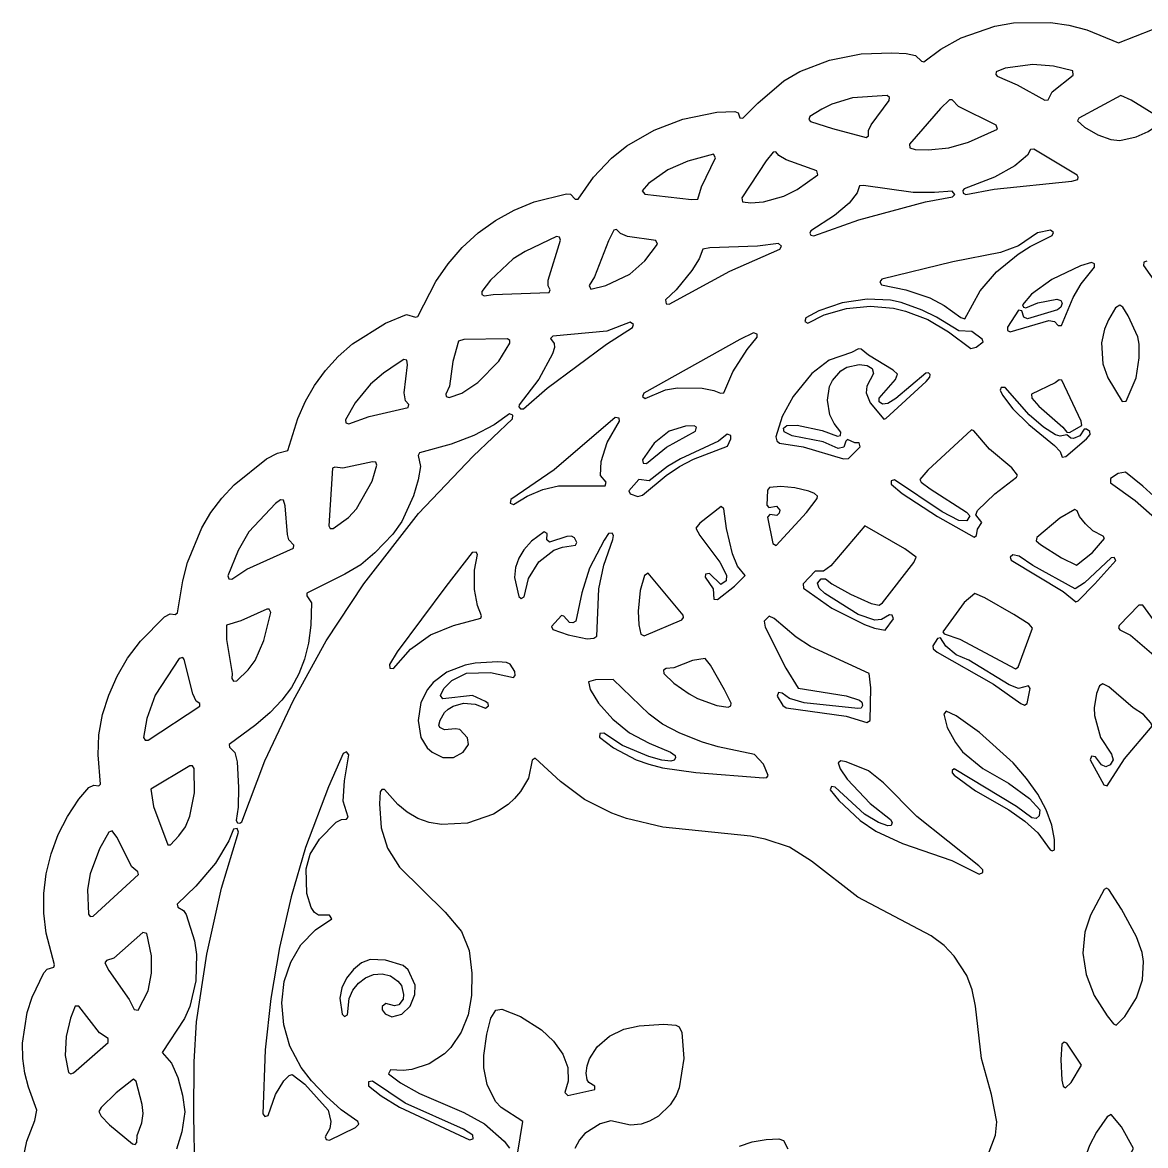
# Model space of a CAD drawing. Header units: metres. Extents: x 4 to 295, y 5 to 295.
# Drawn here: x 4.5 to 153.3, y 145.8 to 294.5 of the extents above; entities that cross this region are included whole.
import ezdxf

# ---------------------------------------------------------------- set-up
doc = ezdxf.new("R2010")
doc.units = ezdxf.units.M

msp = doc.modelspace()

# ---------------------------------------------------------------- linework, layer by layer
at = {"layer": 'CUT'}
for points in [[(4.5993, 144.0099), (5.097, 146.3517), (6.164, 149.0899), (6.4111, 150.4847), (5.2879, 153.5144), (4.8089, 155.387), (4.5397, 157.3128), (4.507, 159.3312), (5.124, 163.3904), (5.7883, 165.4451), (7.3481, 168.6806), (7.7677, 169.1606), (7.7677, 169.1606), (8.6436, 169.4259), (8.7558, 169.7402), (7.6509, 173.9017), (7.3193, 176.5551), (7.3224, 179.1881), (7.6417, 181.7718), (8.3019, 184.4164), (9.2231, 186.9623), (10.4662, 189.3836), (11.9785, 191.6519), (13.3142, 193.1907), (13.9563, 193.5049), (14.6015, 193.4349), (14.8294, 193.6311), (14.528, 197.5491), (14.6431, 200.182), (15.1253, 202.8667), (15.9263, 205.4381), (17.0492, 207.9449), (18.4153, 210.3282), (20.1285, 212.608), (23.3272, 215.8041), (24.0643, 216.2018), (24.7508, 216.1051), (25.0582, 216.3185), (25.7476, 220.5954), (26.3666, 223.0217), (28.2431, 227.5777), (29.4631, 229.6109), (30.9102, 231.5343), (32.5634, 233.3082), (36.8349, 236.7228), (38.28, 237.5024), (39.6588, 237.8179), (40.9876, 242.0731), (41.9826, 244.3638), (43.2022, 246.4545), (44.6483, 248.4355), (46.3329, 250.2716), (48.2304, 251.957), (52.5867, 254.6922), (55.3645, 255.851), (56.5488, 255.4958), (56.8738, 255.5837), (59.251, 260.2414), (60.8761, 262.5818), (62.7647, 264.7397), (64.8673, 266.6617), (67.1727, 268.3136), (69.6141, 269.6797), (72.2859, 270.7906), (76.5455, 271.85), (77.0731, 271.8045), (77.6959, 271.1223), (78.122, 271.1031), (80.1581, 274.0438), (82.5167, 276.552), (84.5607, 278.1787), (88.1578, 280.2705), (91.9721, 281.7178), (96.4635, 282.6281), (98.8702, 282.7421), (99.3122, 282.5421), (99.4978, 281.8959), (99.9018, 281.846), (101.9031, 283.8401), (105.3596, 286.7909), (107.4683, 288.0358), (111.3995, 289.541), (115.5964, 290.3629), (119.6572, 290.5126), (121.5278, 290.425), (122.7728, 290.1557), (123.5804, 289.3953), (123.8996, 289.3212), (126.1385, 290.9847), (128.8359, 292.493), (133.289, 294.0458), (135.7599, 294.4681), (140.6512, 294.5267), (143.0771, 294.1741), (145.4578, 293.5705), (149.6814, 291.8284), (154.1763, 293.6056)], [(153.4242, 262.9167), (153.0042, 262.7938), (152.9628, 262.3582), (155.507, 258.749)], [(130.9682, 140.7647), (133.3855, 147.1683), (133.5608, 148.9138), (132.8667, 152.5686), (131.5394, 157.2994), (130.7505, 164.2277), (130.2895, 166.4234), (129.5613, 168.317), (127.911, 170.8875), (126.5854, 172.2945), (124.8485, 173.5466), (115.1642, 178.6843), (108.9958, 183.442), (106.0866, 185.298), (102.8874, 186.3826), (100.9369, 186.7627), (89.3215, 187.9666), (84.5019, 189.0921), (82.5514, 189.8028), (78.9474, 191.6376), (75.7835, 193.9812), (72.4314, 197.0802), (72.0334, 196.8262), (71.5484, 194.4541), (70.4634, 192.665), (69.6861, 191.7628), (68.8189, 190.9586), (66.8916, 189.6566), (63.439, 188.4661), (60.0083, 188.2875), (58.3931, 188.5865), (56.8916, 189.1154), (55.4554, 189.9361), (54.2445, 190.9681), (52.4757, 192.9234), (52.1126, 192.9589), (51.873, 192.6411), (51.7731, 191.06), (52.0301, 187.8822), (52.8677, 185.1576), (54.439, 182.6616), (60.5102, 176.7099), (62.6542, 174.1256), (63.6902, 171.6406), (64.0187, 168.6313), (63.9895, 165.6446), (63.5478, 163.093), (62.6062, 160.8105), (61.2318, 158.7632), (60.4079, 157.9389), (58.3942, 156.6257), (56.0877, 155.8544), (54.9482, 155.708), (53.2507, 155.7977), (52.9886, 155.3041), (54.5587, 154.0957), (57.0956, 152.6833), (62.963, 150.1595), (65.707, 148.684), (68.2926, 146.3698), (69.0091, 145.4305)], [(27.3296, 142.5433), (27.1826, 149.7608), (27.2411, 156.8852), (27.5635, 162.1673), (28.9124, 171.1473), (30.8775, 179.8926), (33.1283, 187.3136), (33.1283, 187.3136), (32.9376, 187.7715), (32.4516, 187.6718), (31.8215, 186.1624), (30.0716, 183.1736), (27.4627, 180.1252), (25.0081, 177.7588), (25.0825, 177.3633), (25.8271, 176.9102), (26.1733, 176.3741), (27.2718, 172.8821), (27.5443, 171.0892), (27.4857, 167.6049), (26.6595, 164.2181), (25.9487, 162.6111), (23.0239, 158.1223), (24.25, 156.7184), (25.0962, 154.7979), (25.7249, 152.4654), (25.9905, 150.2721), (25.6078, 147.593), (24.8886, 145.3137)], [(70.0916, 144.637), (70.7591, 148.9533), (67.9149, 150.8476), (67.17, 151.6257), (66.0727, 153.8818), (65.5932, 156.0902), (65.5924, 157.7322), (66.0062, 160.5353), (66.5491, 162.66), (67.2008, 163.7043), (68.0031, 163.8527), (70.483, 162.8634), (73.268, 161.1045), (74.8443, 159.6203), (76.0837, 157.8793), (76.7525, 156.1298), (76.7599, 154.304), (76.3526, 152.8149), (76.716, 152.406), (80.3082, 153.2009), (80.2971, 153.6402), (79.5153, 154.124), (79.3153, 154.4977), (79.1851, 155.398), (79.3128, 156.3373), (79.5949, 157.2562), (80.6277, 158.879), (82.258, 160.2948), (84.1397, 161.2064), (86.1829, 161.6324), (89.4606, 161.8699), (91.0615, 161.7421), (91.4814, 161.4987), (91.8488, 160.7812), (92.1128, 157.3275), (91.4962, 153.4202), (91.0963, 152.3976), (90.2959, 151.1704), (88.73, 149.6726), (87.5562, 148.9974), (86.4347, 148.6291), (85.04, 148.5041), (82.4166, 149.0832), (81.0101, 148.6825), (79.0005, 147.3754), (78.2664, 146.5339), (77.6465, 145.3841)], [(99.4614, 145.719), (101.1334, 146.2824), (103.0055, 146.6067), (104.6882, 146.6608), (105.3072, 146.444), (105.8839, 145.3763)]]:
    msp.add_lwpolyline(points, dxfattribs=at)
for points in [[(139.8977, 284.2268), (140.3653, 284.2698), (140.892, 285.3296), (143.6482, 287.5585), (143.6384, 288.1195), (141.0433, 288.721), (138.3091, 288.9485), (134.6407, 288.4636), (133.4699, 287.9805), (133.4261, 287.6551), (133.6124, 287.4279), (136.2412, 286.2694), (139.8977, 284.2268)], [(119.2829, 284.2131), (119.3398, 284.609), (119.0181, 284.8467), (114.4228, 284.5531), (111.6943, 283.7002), (110.387, 283.0639), (108.787, 282.0758), (108.6407, 281.6596), (108.8634, 281.4027), (111.7693, 280.4844), (116.252, 279.2742), (116.5372, 279.514), (116.572, 280.2079), (116.8956, 280.9565), (119.2829, 284.2131)], [(128.4816, 283.3815), (127.6366, 284.2743), (127.3014, 284.2687), (126.0872, 283.1423), (122.0057, 278.4303), (122.0286, 277.9058), (122.7223, 277.713), (124.4941, 277.6519), (127.179, 277.914), (129.7857, 278.6584), (133.6248, 280.4049), (133.477, 280.9359), (128.4816, 283.3815)], [(155.5143, 281.6748), (151.353, 284.2358), (149.9785, 284.8397), (144.4139, 281.8577), (144.2367, 281.5035), (145.1528, 280.6527), (146.9448, 279.6576), (148.6763, 279.0304), (149.8453, 278.9137), (151.992, 279.3628), (153.6038, 280.095), (155.422, 281.3181), (155.5143, 281.6748)], [(93.9727, 271.135), (94.4395, 272.7571), (96.2829, 276.6014), (96.0232, 277.0879), (92.6276, 276.151), (89.9777, 275.0118), (87.4328, 273.1967), (86.5865, 272.2324), (86.9224, 271.8035), (93.1254, 271.0618), (93.9727, 271.135)], [(104.6897, 276.8999), (104.2713, 277.388), (103.9422, 277.3336), (103.0242, 276.1949), (99.7972, 271.2938), (99.8912, 270.7832), (100.9756, 270.6495), (102.6693, 270.7918), (105.3534, 271.5399), (107.1007, 272.3848), (109.8697, 274.3465), (109.7002, 274.877), (105.6517, 276.3245), (104.6897, 276.8999)], [(138.4731, 277.7611), (138.0187, 277.7228), (137.5996, 276.9319), (135.9219, 275.5582), (133.2662, 274.0549), (129.2397, 272.4816), (129.0507, 272.2523), (129.0975, 271.9237), (129.4565, 271.7491), (133.1986, 272.4362), (143.4843, 273.4918), (144.2778, 273.723), (144.3458, 274.0468), (144.1736, 274.2877), (138.4731, 277.7611)], [(115.3629, 272.8846), (115.0736, 271.9582), (113.9813, 270.5995), (112.0617, 268.9768), (108.9379, 266.9477), (108.8021, 266.6403), (108.9261, 266.3663), (109.3216, 266.2839), (115.2944, 268.3883), (124.098, 270.7574), (127.703, 271.4257), (127.9827, 271.7622), (127.6258, 272.189), (125.2961, 271.9873), (122.4672, 272.0177), (115.8776, 272.9523), (115.3629, 272.8846)], [(83.6917, 266.591), (83.1704, 267.1285), (82.8258, 267.0105), (82.1123, 265.6203), (80.2664, 260.8475), (79.5827, 259.6901), (79.7846, 259.2113), (81.7703, 259.6868), (84.9322, 261.2118), (86.9287, 262.9786), (88.6313, 265.1584), (88.39, 265.6669), (84.6187, 266.1927), (83.6917, 266.591)], [(118.3217, 260.5098), (118.0514, 260.1716), (118.26, 259.7922), (121.4961, 259.1269), (124.6722, 258.0389), (126.5968, 257.0636), (128.7961, 255.4536), (129.3285, 255.294), (131.3387, 258.9827), (133.4916, 261.4929), (136.3612, 263.8548), (137.9555, 264.8572), (140.8766, 266.291), (141.0647, 266.7152), (140.6758, 267.02), (138.9209, 266.6685), (136.4289, 264.9287), (134.0334, 264.0562), (127.7143, 262.8207), (118.3217, 260.5098)], [(75.7545, 265.6881), (75.6411, 266.1032), (75.2497, 266.1761), (71.0675, 264.18), (69.4874, 263.221), (66.5076, 260.4185), (65.34, 258.902), (65.3523, 258.4981), (65.6774, 258.3202), (66.8523, 258.5206), (74.2458, 258.7743), (74.3992, 259.1147), (74.1227, 259.6675), (74.1519, 260.3839), (75.7545, 265.6881)], [(94.6394, 264.516), (94.1513, 263.2155), (93.1813, 261.6652), (91.0681, 259.1118), (89.6671, 257.7952), (89.7771, 257.2546), (90.1778, 257.2368), (98.2123, 261.5815), (104.7975, 264.5185), (105.0284, 264.8886), (104.6203, 265.2643), (101.8754, 264.8976), (95.5473, 264.6936), (94.6394, 264.516)], [(134.9672, 254.1601), (134.9544, 253.7324), (135.3416, 253.5503), (140.4291, 255.0342), (141.2028, 254.9301), (141.6751, 254.3917), (142.1069, 254.4008), (143.6618, 258.1154), (144.7369, 259.9049), (146.5057, 262.1406), (146.503, 262.5705), (146.1066, 262.7368), (144.6373, 262.2782), (140.8573, 260.5071), (138.1483, 258.5219), (136.9701, 257.1509), (137.0967, 256.8107), (137.4117, 256.7151), (138.9714, 257.3739), (141.5184, 257.9009), (142.0328, 257.693), (142.212, 257.3347), (142.0535, 256.839), (141.5783, 256.4486), (137.6271, 255.288), (137.1495, 255.5157), (136.8558, 256.3462), (136.4326, 256.4401), (134.9672, 254.1601)], [(108.2542, 255.4132), (108.1092, 254.942), (108.5038, 254.7001), (110.6706, 255.7969), (113.6326, 256.6414), (116.7689, 256.9379), (119.8718, 256.6743), (121.4521, 256.3096), (124.4169, 255.179), (127.1394, 253.5395), (130.1056, 251.342), (130.8087, 251.5285), (131.7434, 252.2312), (131.627, 252.5772), (130.2574, 253.6062), (128.5192, 253.6693), (125.5712, 255.5088), (123.6748, 256.4144), (120.8737, 257.4561), (119.477, 257.7532), (116.3678, 257.8667), (113.0651, 257.3772), (109.9681, 256.3387), (108.2542, 255.4132)], [(148.239, 247.4779), (150.1683, 244.3501), (150.6984, 244.3839), (152.0284, 247.4839), (152.396, 250.0997), (152.3999, 251.9318), (152.2167, 252.895), (150.956, 255.694), (150.2428, 256.8297), (149.8424, 257.0958), (149.2858, 256.74), (148.3244, 255.1614), (147.8204, 253.9171), (147.4256, 252.1144), (147.6063, 249.3073), (148.239, 247.4779)], [(74.4236, 252.6707), (74.9224, 251.9908), (74.9745, 251.4782), (74.7159, 250.6218), (72.8854, 247.2895), (70.3013, 243.8979), (70.2515, 243.6009), (70.462, 243.3386), (70.8645, 243.3774), (74.0005, 246.09), (81.8712, 251.9418), (85.2974, 254.138), (85.441, 254.5087), (84.9978, 254.8301), (81.9106, 253.6489), (74.7413, 252.9728), (74.4236, 252.6707)], [(86.7817, 245.4434), (86.6081, 245.0105), (86.9736, 244.7208), (89.6522, 245.8763), (91.2566, 246.128), (94.5469, 246.0958), (96.0833, 245.8003), (96.9561, 245.4322), (97.3928, 245.48), (98.5808, 248.2545), (100.4895, 251.2204), (101.8106, 252.862), (101.828, 253.2285), (101.3453, 253.4291), (99.5374, 252.5321), (86.7817, 245.4434)], [(69.0505, 252.0598), (69.0649, 252.4238), (68.7347, 252.6449), (62.9629, 252.5341), (62.2411, 252.3216), (61.5259, 249.6048), (61.0525, 246.3641), (60.5584, 245.2999), (60.6336, 244.9808), (61.0376, 244.8438), (62.6938, 245.4509), (64.8335, 246.8554), (67.5796, 249.6578), (69.0505, 252.0598)], [(47.2903, 241.9075), (47.3312, 241.5116), (47.7356, 241.3648), (50.4133, 242.3384), (55.5886, 243.5281), (55.6875, 243.9211), (55.2352, 244.4045), (55.0741, 245.4835), (55.5142, 249.1693), (55.417, 249.8174), (55.0246, 249.9034), (54.272, 249.4239), (52.3201, 248.0826), (50.6145, 246.6061), (48.5544, 244.1741), (47.2903, 241.9075)], [(105.1411, 242.3621), (104.305, 239.6425), (104.4138, 239.1079), (104.7664, 238.8135), (107.8923, 238.3289), (113.2399, 236.7368), (113.8901, 236.7792), (115.4488, 238.3216), (115.3421, 238.8711), (114.7298, 238.8604), (113.7811, 239.2747), (113.5488, 239.0888), (113.2735, 238.2793), (112.5415, 238.1257), (110.5517, 238.9815), (106.4424, 239.7768), (105.4002, 240.3013), (105.2965, 240.8072), (105.7625, 241.1458), (107.1144, 241.1741), (110.4376, 240.4684), (112.4749, 239.7161), (112.8326, 239.8247), (112.9099, 240.2581), (112.0216, 241.4246), (111.4586, 242.58), (111.1203, 244.5157), (111.4144, 246.3081), (111.8078, 247.1126), (112.9045, 248.4068), (113.6686, 248.8728), (115.302, 249.2327), (116.3876, 249.1013), (117.0637, 248.7074), (117.2164, 248.0416), (116.3336, 246.3768), (116.2373, 245.4578), (116.7922, 244.1536), (118.5944, 241.9703), (118.8766, 242.0608), (124.1835, 246.9707), (124.6821, 247.5516), (124.7273, 247.8892), (124.5021, 248.1307), (124.1399, 248.0935), (120.1731, 244.7165), (119.1213, 244.0753), (118.4139, 243.9602), (117.9686, 244.2682), (117.9649, 244.7767), (120.1376, 247.2531), (120.3934, 247.9698), (119.8302, 248.4936), (116.5637, 250.4669), (115.6071, 251.2797), (115.2504, 251.3191), (114.298, 250.8174), (111.3649, 249.8161), (109.0398, 248.0202), (106.5765, 245.0026), (105.1411, 242.3621)], [(143.174, 240.2172), (144.8079, 241.1621), (144.7227, 241.7109), (142.1697, 247.171), (141.8012, 247.2054), (141.2956, 246.8095), (138.1401, 245.3195), (138.2093, 244.768), (139.1055, 243.6917), (142.2851, 240.9212), (142.8134, 240.2655), (143.174, 240.2172)], [(141.925, 237.7077), (142.224, 236.9536), (142.6936, 237.0605), (145.4366, 239.3674), (145.9136, 239.9723), (145.8516, 240.3625), (145.418, 240.6772), (145.1238, 240.6714), (144.5357, 239.7783), (143.6947, 239.4403), (143.3512, 239.4729), (142.8353, 239.9182), (141.944, 239.7319), (141.3401, 239.9059), (139.7457, 240.9098), (137.8353, 242.5513), (134.6491, 246.193), (134.1247, 246.1873), (134.0053, 245.8309), (134.305, 245.1464), (135.6947, 243.3513), (137.7847, 241.263), (141.2011, 238.4896), (141.925, 237.7077)], [(69.4027, 242.0358), (69.4667, 242.5286), (68.9948, 242.6842), (66.9801, 241.2189), (64.2949, 239.8042), (61.3015, 238.689), (57.0746, 237.5195), (56.9286, 237.1854), (57.2181, 235.7118), (56.9182, 233.957), (56.2759, 231.8551), (54.7413, 228.4268), (53.5648, 226.7642), (51.1869, 224.2689), (49.3252, 222.7094), (47.1817, 221.447), (42.1839, 218.9581), (42.1586, 218.5856), (42.8076, 217.6857), (42.6898, 214.7286), (42.3884, 212.34), (41.8525, 210.2079), (41.1062, 208.248), (40.1214, 206.4361), (38.8774, 204.7581), (37.3061, 203.1227), (35.4187, 201.5044), (31.8675, 198.9023), (31.9265, 198.5461), (32.6229, 197.8398), (32.964, 196.5918), (33.1397, 193.2108), (33.0798, 190.611), (32.8193, 188.858), (32.9798, 188.5327), (33.3026, 188.4695), (33.5589, 188.6756), (36.6101, 196.737), (40.3956, 204.7754), (44.7405, 212.6116), (49.7134, 220.1879), (56.9469, 229.5094), (64.2144, 237.0993), (69.4027, 242.0358)], [(69.1679, 231.3636), (69.0888, 230.8703), (69.523, 230.6922), (71.3588, 231.8074), (73.4447, 232.6898), (75.4887, 233.1459), (81.6925, 233.1758), (81.7977, 233.6562), (81.0647, 234.5066), (81.1536, 236.3885), (81.9299, 238.89), (83.5774, 241.7291), (83.5508, 242.1335), (83.0016, 242.2245), (74.9222, 235.2627), (69.1679, 231.3636)], [(86.6108, 236.5828), (86.7076, 236.1558), (87.1742, 236.106), (89.8051, 238.2765), (93.6631, 240.4021), (93.7761, 240.9074), (93.4726, 241.1065), (92.3078, 241.0533), (90.1518, 240.4076), (88.1527, 238.8213), (86.6108, 236.5828)], [(86.151, 233.9875), (84.8315, 232.5149), (85.0008, 232.1179), (86.0125, 231.7461), (86.6211, 231.9243), (89.7783, 234.5369), (91.5413, 235.7319), (93.3783, 236.6791), (97.8676, 238.4198), (98.3291, 239.4023), (98.3378, 239.8278), (97.8372, 239.9988), (96.6954, 239.0556), (91.6603, 236.7433), (89.9267, 235.7128), (87.5083, 233.8325), (86.151, 233.9875)], [(119.9894, 233.9658), (119.5808, 233.8314), (119.5531, 233.3868), (121.0117, 232.1362), (125.6794, 229.1029), (130.5419, 226.3456), (130.8745, 226.5707), (130.9913, 227.4376), (131.5649, 228.3034), (130.7617, 229.3186), (130.9799, 229.9095), (133.2851, 232.106), (136.1663, 234.2879), (136.2991, 234.5859), (135.5446, 235.5549), (132.564, 238.0082), (130.5176, 240.4657), (130.2042, 240.5968), (124.4033, 235.2291), (123.3751, 233.9828), (123.5481, 233.6434), (124.7434, 232.7642), (129.534, 229.676), (129.9644, 229.1807), (129.6024, 228.5424), (128.523, 228.5892), (126.321, 229.7052), (119.9894, 233.9658)], [(45.0833, 227.8745), (45.252, 227.517), (45.6793, 227.509), (47.7082, 228.9472), (48.7692, 230.1231), (50.8024, 233.7896), (51.4483, 235.9109), (51.293, 236.2822), (50.8886, 236.3346), (46.9413, 235.4866), (45.8743, 235.6359), (45.5801, 235.4832), (45.0833, 227.8745)], [(148.5887, 234.1315), (148.5951, 233.5738), (151.8624, 231.197), (156.3386, 227.3075), (158.0503, 225.3585), (160.8603, 221.5721), (161.1842, 221.5186), (161.6834, 221.7733), (164.394, 223.5544), (164.3233, 224.0523), (163.1157, 224.5891), (161.991, 223.5249), (161.5923, 223.3837), (160.8849, 223.517), (160.3979, 224.3012), (160.6765, 225.2014), (161.2252, 225.8828), (161.1055, 226.3291), (158.6292, 228.2412), (157.7363, 228.7146), (152.9031, 233.1377), (150.607, 234.9833), (149.6102, 234.7785), (148.5887, 234.1315)], [(103.3395, 230.292), (104.384, 230.4462), (104.7981, 229.9443), (104.7437, 229.5564), (104.428, 229.2406), (103.4978, 229.3454), (103.193, 228.9929), (103.8981, 225.5204), (104.3154, 225.2492), (108.3475, 229.6383), (109.7709, 231.4704), (109.8212, 231.7729), (109.4186, 232.1474), (108.6665, 232.4423), (106.8201, 232.9061), (104.9265, 233.0805), (103.4527, 232.9246), (103.1705, 232.6034), (103.1025, 230.6134), (103.3395, 230.292)], [(31.7032, 221.236), (31.8436, 220.8637), (32.2377, 220.8084), (34.2435, 222.1124), (40.4011, 224.9007), (40.4492, 225.303), (39.7781, 226.011), (39.6125, 226.6989), (39.2842, 230.508), (39.0614, 231.2658), (38.6629, 231.3039), (38.0333, 230.8027), (34.4684, 227.0618), (33.0577, 224.6102), (31.7032, 221.236)], [(95.995, 219.5123), (96.0743, 218.1332), (96.5614, 218.1012), (98.8044, 219.8616), (100.2366, 221.2796), (99.2012, 222.5089), (98.5641, 224.1616), (97.7345, 227.5031), (97.3808, 230.1251), (97.0366, 230.4383), (94.2276, 228.1959), (93.704, 227.5347), (94.2029, 226.5645), (96.8589, 223.0588), (97.7328, 221.3298), (97.711, 220.5889), (96.9827, 220.1025), (95.4939, 221.5715), (94.9502, 221.4576), (94.9394, 221.0534), (95.995, 219.5123)], [(138.8689, 226.3067), (138.785, 225.8561), (139.3185, 225.4005), (142.125, 223.6069), (144.1191, 222.6388), (146.2403, 224.3213), (147.8113, 226.2045), (147.6567, 226.509), (146.2885, 227.2221), (145.2931, 228.1215), (144.5179, 229.0809), (144.1948, 229.8564), (143.877, 230.0243), (141.9099, 228.8647), (138.8689, 226.3067)], [(107.9056, 220.1783), (107.9606, 219.6249), (111.6809, 216.9712), (116.0502, 214.7887), (117.3324, 214.2962), (118.7809, 214.0424), (119.8562, 215.5647), (119.7109, 216.0427), (119.3407, 216.0739), (118.2651, 215.4513), (117.418, 215.3862), (115.1817, 216.1013), (110.7566, 218.9188), (110.0302, 219.6258), (109.8203, 220.2864), (110.2836, 220.8441), (110.8697, 220.862), (111.7023, 220.1803), (114.1769, 218.8007), (116.9189, 217.5874), (117.9723, 217.3734), (118.4212, 217.6864), (122.5737, 223.0015), (122.8853, 223.7053), (121.3631, 224.816), (116.0765, 227.8458), (111.5533, 222.5558), (110.6117, 221.8452), (109.493, 221.8622), (107.9056, 220.1783)], [(70.2434, 218.5226), (70.5765, 218.253), (70.956, 218.452), (71.5251, 220.8911), (72.9123, 223.0912), (74.9049, 224.6299), (76.0329, 225.0565), (77.7746, 225.2912), (77.9332, 225.6647), (77.6409, 226.2717), (77.2122, 226.4803), (76.6107, 226.4423), (74.3183, 225.702), (73.948, 226.0298), (73.9991, 226.836), (73.621, 227.0546), (71.9123, 225.832), (70.9025, 224.695), (70.2421, 223.5631), (69.8179, 222.3453), (69.6805, 221.0295), (70.2434, 218.5226)], [(75.9067, 215.9982), (74.5928, 214.5191), (74.7513, 214.151), (76.7685, 213.4217), (79.3151, 212.9083), (80.1601, 212.9659), (80.5672, 213.2448), (80.8293, 219.5346), (81.5059, 222.6513), (82.7116, 226.0446), (82.7863, 226.5914), (82.621, 226.8767), (82.1353, 226.847), (81.5382, 225.9766), (79.6215, 222.2624), (78.5749, 219.0093), (77.7836, 215.2482), (77.4127, 215.0091), (76.9378, 215.0812), (76.2197, 215.9045), (75.9067, 215.9982)], [(53.101, 209.4864), (53.1729, 209.0286), (53.6643, 208.9824), (55.9173, 211.5439), (58.5707, 213.4457), (61.5929, 214.678), (65.221, 215.6247), (65.2932, 215.9503), (64.7784, 217.2963), (64.3604, 219.4252), (64.3618, 221.9744), (64.7536, 224.0531), (64.5909, 224.3837), (64.0696, 224.3226), (60.579, 219.8067), (54.1462, 211.1809), (53.101, 209.4864)], [(135.6554, 224.0026), (135.3349, 223.721), (135.464, 223.3144), (142.3513, 219.1699), (144.0325, 217.7927), (144.3397, 217.9118), (146.5424, 220.1696), (149.3211, 223.2872), (149.0976, 223.6528), (148.7028, 223.616), (145.1809, 220.3249), (143.9182, 219.5166), (138.3263, 222.6188), (136.5076, 223.8631), (135.6554, 224.0026)], [(86.1351, 214.7329), (86.4087, 213.5265), (86.8327, 213.309), (91.8306, 215.434), (92.0627, 215.7094), (91.9942, 216.0286), (87.3877, 221.5956), (86.8921, 221.2671), (86.3138, 219.2955), (86.0511, 216.5767), (86.1351, 214.7329)], [(129.2256, 217.7247), (126.4012, 213.8182), (126.5875, 213.5451), (128.6541, 212.8511), (136.0489, 208.9107), (136.4018, 209.1521), (138.2665, 214.3084), (137.8416, 214.8258), (135.8248, 216.1216), (131.9821, 218.3344), (130.646, 218.8914), (129.2256, 217.7247)], [(149.7634, 214.6837), (149.6686, 214.3611), (149.8274, 214.1055), (151.2782, 213.3834), (154.6547, 210.4868), (155.1935, 210.5905), (155.1247, 211.5575), (155.5615, 214.1121), (155.4525, 214.942), (155.1882, 215.2359), (154.3255, 215.3971), (152.8786, 217.3715), (152.3751, 217.3616), (149.7634, 214.6837)], [(32.2562, 207.6656), (32.4623, 207.2793), (32.8953, 207.3263), (34.3933, 208.7723), (35.3453, 210.0262), (36.4826, 212.689), (37.4028, 216.381), (37.2023, 216.807), (36.8641, 216.8185), (33.4304, 215.2773), (31.5158, 214.7108), (31.5287, 212.7935), (32.2855, 208.3165), (32.2562, 207.6656)], [(105.1202, 205.6992), (104.6319, 205.7847), (104.4542, 205.3218), (105.2242, 204.0592), (105.6678, 203.7633), (113.6183, 202.6486), (116.3323, 201.8092), (116.7724, 202.0814), (116.8896, 206.4108), (116.6463, 208.317), (108.8568, 211.8944), (106.9996, 213.1237), (104.0688, 215.5912), (103.3972, 215.9133), (102.755, 215.2349), (102.8656, 214.4411), (105.6219, 208.9908), (107.2304, 206.3838), (113.5921, 205.3654), (115.3641, 204.7584), (115.6712, 204.5064), (115.7844, 204.0889), (115.5801, 203.7353), (115.1463, 203.667), (108.06, 204.4291), (106.0756, 204.996), (105.1202, 205.6992)], [(125.0964, 211.9509), (125.1347, 211.5887), (125.666, 211.1533), (133.108, 206.8742), (136.7447, 204.3525), (137.24, 204.1173), (137.592, 204.3136), (137.9505, 206.3129), (137.7617, 206.6664), (136.4156, 206.3344), (135.1841, 206.8027), (129.8541, 210.0594), (128.1815, 210.7793), (126.8011, 211.9253), (126.0996, 213.0308), (125.6823, 212.9346), (125.0964, 211.9509)], [(20.5597, 199.8411), (20.7394, 199.4808), (21.1419, 199.4714), (27.9949, 203.9653), (27.9777, 204.3257), (27.5173, 204.6603), (27.0813, 205.6129), (25.9452, 210.1634), (25.7276, 210.4161), (25.2506, 210.2846), (22.0967, 205.4406), (20.9788, 202.3432), (20.5597, 199.8411)], [(58.756, 197.885), (60.1939, 197.1711), (61.5978, 197.1677), (62.8761, 197.8837), (63.5667, 198.8866), (63.4607, 199.784), (62.4183, 200.8776), (61.8457, 200.9972), (60.3873, 200.8563), (59.7869, 201.1395), (59.6734, 201.4492), (59.8169, 202.1347), (60.3909, 203.1262), (60.9099, 203.5898), (61.5457, 203.9888), (62.9082, 204.3783), (64.4462, 204.2558), (65.8237, 203.7185), (66.2419, 204.0281), (66.187, 204.3192), (65.8533, 204.5852), (64.1219, 205.3937), (60.1865, 204.9713), (59.8805, 205.3714), (60.3172, 206.3077), (61.3823, 207.3947), (63.3226, 208.3638), (66.475, 208.4501), (69.5275, 207.7566), (69.7686, 208.0457), (69.7278, 208.5659), (69.082, 209.5251), (68.6241, 209.7485), (67.4794, 209.8475), (64.4736, 209.676), (63.1234, 209.42), (60.7228, 208.4822), (58.923, 207.1001), (58.1662, 206.1655), (57.2501, 204.4773), (56.9001, 202.1034), (57.2681, 199.8236), (58.1126, 198.4823), (58.756, 197.885)], [(89.7817, 208.9764), (89.4034, 208.7583), (89.4645, 208.326), (90.7665, 207.0432), (92.7904, 205.6012), (93.9178, 204.9968), (96.4565, 204.0841), (97.955, 203.8598), (98.3131, 204.0444), (98.3492, 204.3775), (97.4855, 206.1599), (95.6326, 209.4029), (94.9401, 210.2957), (93.2636, 210.0067), (90.7968, 209.0382), (89.7817, 208.9764)], [(81.4983, 200.4016), (80.9816, 200.3755), (80.9239, 199.8904), (82.776, 198.4679), (85.7842, 196.8731), (87.4701, 196.281), (89.2973, 195.8182), (93.6889, 195.2086), (102.6422, 194.4776), (103.0726, 194.536), (103.2857, 194.8018), (102.6356, 196.3063), (101.4682, 197.5679), (96.6398, 198.573), (94.5952, 199.1942), (91.5591, 200.4022), (89.2949, 201.5945), (87.511, 202.9049), (82.7363, 207.4972), (80.4225, 207.4747), (79.4831, 207.1963), (79.6941, 206.2091), (80.8082, 204.3947), (82.6894, 202.2582), (84.9141, 200.4612), (87.4971, 199.0642), (90.3493, 197.8873), (90.952, 197.4487), (91.0187, 197.1297), (90.8174, 196.8165), (90.3893, 196.6952), (89.1764, 196.8205), (87.4493, 197.3184), (83.999, 198.7913), (81.4983, 200.4016)], [(146.6075, 197.2521), (146.1044, 197.3763), (145.922, 196.8913), (147.7072, 193.5806), (148.1903, 193.4507), (150.4425, 196.9946), (154.1218, 201.3456), (153.9548, 201.7944), (152.9702, 202.8911), (151.6242, 203.7735), (148.3973, 206.5372), (147.6044, 206.9311), (147.1454, 206.662), (146.7422, 205.6506), (146.4622, 203.776), (146.4934, 202.728), (147.2811, 199.8291), (148.7283, 197.6321), (148.9443, 196.8537), (148.5858, 196.2198), (148.0078, 195.9645), (147.4257, 196.2235), (146.6075, 197.2521)], [(136.1414, 190.6955), (127.8935, 195.6806), (127.6352, 195.4755), (127.6266, 195.1458), (127.8882, 194.8528), (130.733, 192.7844), (135.1626, 190.2607), (137.2861, 188.7578), (138.9748, 187.1891), (140.6034, 184.9475), (140.8773, 184.8333), (141.1781, 184.9728), (141.2084, 186.3329), (140.8388, 188.2308), (140.0908, 190.2309), (138.9666, 192.3314), (137.4903, 194.3845), (135.7117, 196.481), (131.2799, 200.478), (128.1671, 202.681), (126.843, 203.3142), (126.5196, 202.9036), (126.9997, 201.1553), (128.08, 199.1678), (129.0212, 197.9377), (131.7041, 195.7415), (135.0926, 193.7649), (137.8751, 191.7733), (139.2621, 190.2322), (139.1475, 189.4368), (138.7504, 189.1153), (138.2129, 189.1897), (136.1414, 190.6955)], [(36.3628, 149.9993), (36.6082, 149.6439), (37.0562, 149.7612), (37.9992, 152.5489), (39.1414, 154.3411), (39.8271, 155.0539), (40.2395, 155.1895), (41.9011, 153.9232), (44.9795, 150.4797), (45.3559, 148.9941), (45.2, 148.0629), (44.6084, 146.9541), (44.7486, 146.5725), (45.1522, 146.523), (48.6159, 148.179), (49.0642, 148.6046), (48.9305, 148.9757), (46.7167, 150.5374), (44.7376, 152.3385), (42.7853, 154.351), (41.4093, 156.1071), (39.9323, 158.9452), (39.1103, 161.7981), (38.8725, 164.6802), (39.1788, 167.5072), (40.0339, 170.0962), (41.3853, 172.3913), (43.3166, 174.3627), (45.4702, 175.836), (45.1776, 176.3045), (43.6967, 176.3013), (43.1784, 176.6621), (42.761, 177.3299), (42.1827, 179.1643), (42.0653, 182.4354), (42.6306, 184.3968), (43.8484, 186.3816), (46.0337, 188.5959), (46.7619, 188.9621), (47.4357, 189.0302), (47.6557, 189.2782), (46.9873, 191.404), (47.1636, 194.0789), (47.7439, 197.5535), (47.4452, 197.9423), (47.0024, 197.7319), (45.0199, 193.312), (42.0105, 185.278), (40.0795, 178.7272), (38.529, 172.0308), (37.3878, 165.2759), (36.656, 158.4621), (36.3628, 149.9993)], [(112.1576, 193.2655), (111.6648, 193.3324), (111.4948, 192.8973), (112.6079, 191.4972), (115.4594, 188.8471), (117.5411, 187.4399), (121.058, 185.797), (127.6129, 183.5618), (131.2002, 181.7514), (131.6858, 181.9295), (131.6898, 182.2919), (131.18, 182.8477), (122.9729, 189.3879), (118.5554, 193.8323), (116.561, 195.4161), (113.595, 196.618), (112.8824, 196.7323), (112.5558, 196.4544), (112.8123, 195.6685), (113.7538, 194.3043), (116.7919, 191.0924), (119.4526, 188.9874), (119.7105, 188.5741), (119.542, 188.194), (119.1145, 188.1498), (117.877, 188.5916), (116.0271, 189.6912), (112.1576, 193.2655)], [(21.8764, 190.6821), (23.7594, 185.6247), (24.1283, 185.6291), (25.2267, 186.8004), (26.0803, 188.0177), (26.6629, 189.4328), (27.2705, 192.4857), (27.2655, 195.7341), (27.014, 196.0859), (26.6823, 196.0598), (21.5255, 192.968), (21.8764, 190.6821)], [(13.2658, 176.454), (13.4952, 176.1281), (13.8912, 176.1739), (19.8636, 181.6674), (19.7755, 182.0262), (19.0042, 182.713), (17.0067, 186.6193), (16.385, 187.4556), (15.9622, 187.2877), (14.7267, 185.1064), (13.474, 181.7608), (13.1305, 179.6825), (13.2658, 176.454)], [(148.3887, 179.7052), (148.0657, 179.8633), (147.7506, 179.6897), (145.9441, 176.2819), (145.2209, 174.0706), (144.9398, 171.2483), (145.3767, 168.4305), (146.4578, 165.6717), (148.1524, 162.9795), (148.9873, 161.918), (149.3799, 161.7291), (150.5269, 162.8889), (152.045, 165.3456), (152.8684, 167.7371), (152.9843, 170.144), (152.8032, 171.3691), (152.0607, 173.4169), (150.0781, 177.0885), (148.3887, 179.7052)], [(16.6169, 170.6008), (15.62, 170.2863), (15.4353, 169.9751), (15.934, 168.9888), (18.6274, 165.1523), (19.3015, 163.8155), (19.8237, 163.7212), (21.1476, 166.3003), (21.6142, 168.6349), (21.5904, 170.9211), (20.9936, 173.89), (20.4519, 173.9966), (16.6169, 170.6008)], [(46.8483, 163.1702), (47.1753, 162.8894), (47.5612, 163.0813), (47.7604, 165.2429), (48.2436, 166.3599), (49.0087, 167.3129), (49.9584, 168.0203), (51.0068, 168.4433), (52.1544, 168.5492), (53.262, 168.2663), (54.2341, 167.5758), (54.6927, 166.9675), (54.9947, 165.7865), (54.9105, 165.1621), (54.3517, 164.4204), (53.8001, 164.2932), (52.6329, 164.5995), (52.1681, 164.2115), (52.1422, 163.7828), (52.5318, 163.2553), (53.4246, 162.8305), (54.7468, 163.2015), (55.8405, 164.2447), (56.4799, 165.8014), (56.503, 167.0146), (55.6016, 169.0505), (54.9248, 169.6567), (52.5839, 170.3632), (50.5538, 170.4503), (49.4191, 170.0062), (48.3351, 169.0916), (47.4098, 167.9745), (46.8158, 166.6932), (46.5616, 165.2904), (46.8483, 163.1702)], [(15.8478, 159.4444), (15.8682, 159.9864), (14.7192, 160.7372), (11.9844, 164.238), (11.4861, 164.2644), (10.8613, 162.6693), (10.3141, 160.2375), (10.1728, 157.7202), (10.6022, 155.4616), (10.9231, 155.2967), (11.2793, 155.4414), (15.8478, 159.4444)], [(142.842, 159.3626), (142.4934, 159.4893), (142.182, 159.2313), (142.0364, 157.1806), (142.1541, 154.468), (142.3212, 153.6625), (142.6534, 153.4395), (143.4013, 154.1209), (144.7848, 156.4406), (142.842, 159.3626)], [(19.0737, 146.0019), (19.4349, 145.9424), (19.6744, 146.1722), (19.7134, 147.1269), (20.2968, 148.7989), (20.4718, 150.0328), (20.3829, 151.2208), (19.5841, 154.2795), (19.2115, 154.571), (16.9212, 152.7676), (14.937, 150.8424), (14.6109, 150.295), (14.9316, 149.6927), (16.0442, 148.5496), (19.0737, 146.0019)], [(50.8679, 154.2948), (50.3426, 154.2382), (50.3558, 153.71), (52.0172, 152.3904), (54.4415, 150.8611), (63.702, 146.5349), (64.2081, 146.6909), (64.1512, 147.1575), (62.9308, 147.9607), (55.1743, 151.4167), (50.8679, 154.2948)], [(145.9601, 136.3827), (146.2733, 136.1921), (146.6278, 136.3771), (151.6675, 145.4196), (150.0656, 148.2632), (148.6784, 149.9013), (148.1502, 149.6055), (146.7505, 147.5449), (145.8206, 145.7984), (145.1317, 143.8344), (144.9043, 142.6256), (144.8516, 140.1212), (145.2726, 137.8733), (145.9601, 136.3827)]]:
    msp.add_lwpolyline(points, close=True, dxfattribs=at)

doc.saveas('drawing.dxf')
